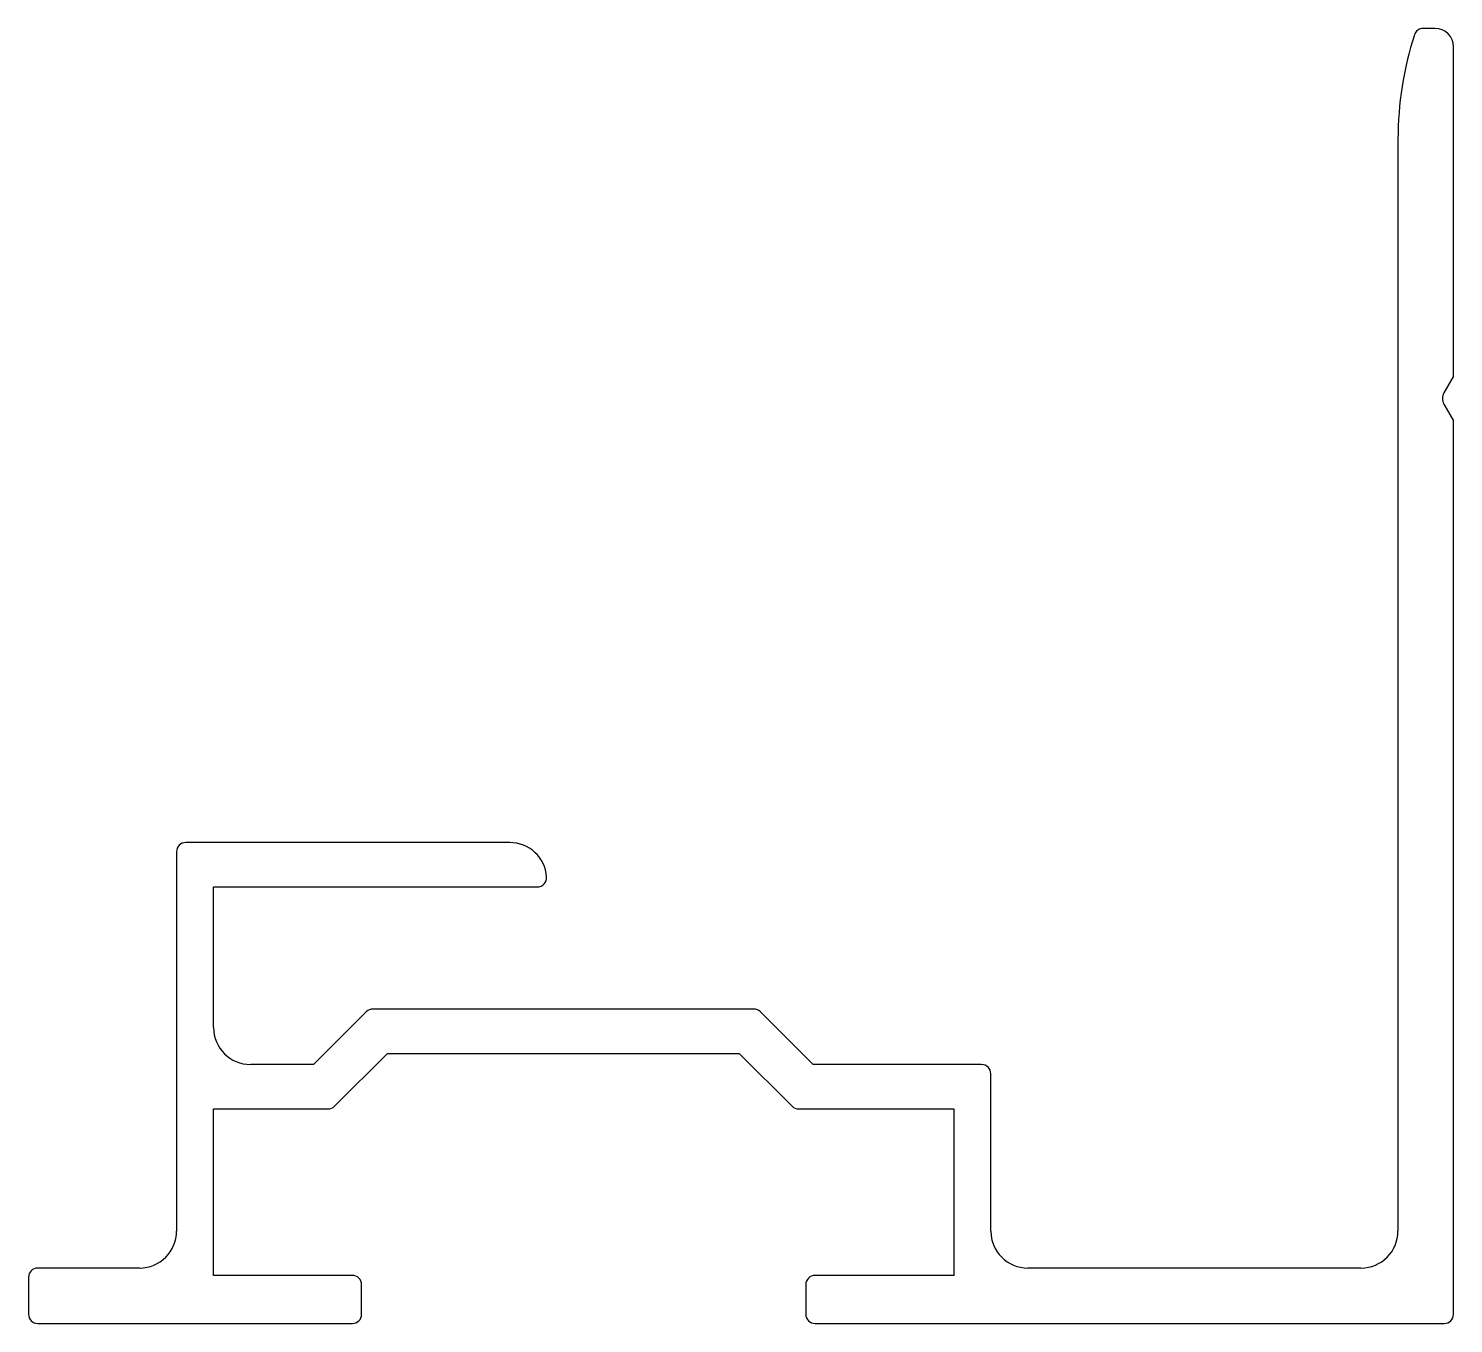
# Model space of a CAD drawing. Extents: x 2438.1 to 2476.6, y 1402.2 to 1437.2.
import ezdxf

# ---------------------------------------------------------------- set-up
doc = ezdxf.new("R2010")
doc.units = 0
doc.layers.get('0').update_dxf_attribs({"linetype": 'CONTINUOUS'})

msp = doc.modelspace()

# ---------------------------------------------------------------- linework, layer by layer
for p, q in [((2476.09, 1437.231), (2475.77, 1437.231)), ((2476.59, 1427.831), (2476.59, 1436.731)), ((2475.09, 1434.231), (2475.09, 1404.731)), ((2476.59, 1427.831), (2476.33, 1427.381)), ((2476.33, 1427.081), (2476.59, 1426.631)), ((2476.59, 1402.481), (2476.59, 1426.631)), ((2442.09, 1414.981), (2442.09, 1404.731)), ((2451.09, 1415.231), (2442.34, 1415.231)), ((2443.09, 1410.231), (2443.09, 1414.031)), ((2443.09, 1414.031), (2451.838, 1414.031)), ((2447.217, 1410.658), (2445.79, 1409.231)), ((2457.686, 1410.731), (2447.393, 1410.731)), ((2459.29, 1409.231), (2457.863, 1410.658)), ((2446.36, 1408.104), (2447.787, 1409.531)), ((2447.787, 1409.531), (2457.293, 1409.531)), ((2457.293, 1409.531), (2458.719, 1408.104)), ((2445.79, 1409.231), (2444.09, 1409.231)), ((2463.84, 1409.231), (2459.29, 1409.231)), ((2464.09, 1404.731), (2464.09, 1408.981)), ((2443.09, 1403.531), (2443.09, 1408.031)), ((2443.09, 1408.031), (2446.183, 1408.031)), ((2458.896, 1408.031), (2463.09, 1408.031)), ((2463.09, 1408.031), (2463.09, 1403.531)), ((2441.09, 1403.731), (2438.34, 1403.731)), ((2474.09, 1403.731), (2465.09, 1403.731)), ((2438.09, 1403.481), (2438.09, 1402.481)), ((2446.84, 1403.531), (2443.09, 1403.531)), ((2463.09, 1403.531), (2459.34, 1403.531)), ((2447.09, 1402.481), (2447.09, 1403.281)), ((2459.09, 1403.281), (2459.09, 1402.481)), ((2438.34, 1402.231), (2446.84, 1402.231)), ((2459.34, 1402.231), (2476.34, 1402.231))]:
    msp.add_line(p, q)
for centre, radius, start, end in [((2475.77, 1436.981), 0.25, 90, 162.2084), ((2476.09, 1436.731), 0.5, 0, 90), ((2484.34, 1434.231), 9.25, 162.2084, 180), ((2476.59, 1427.231), 0.3, 150, 210), ((2442.34, 1414.981), 0.25, 90, 180), ((2451.09, 1414.231), 1, 3.8226, 90), ((2451.838, 1414.281), 0.25, 270, 3.8226), ((2447.393, 1410.481), 0.25, 90, 135), ((2457.686, 1410.481), 0.25, 45, 90), ((2444.09, 1410.231), 1, 180, 270), ((2463.84, 1408.981), 0.25, 0, 90), ((2446.183, 1408.281), 0.25, 270, 315), ((2458.896, 1408.281), 0.25, 225, 270), ((2441.09, 1404.731), 1, 270, 0), ((2465.09, 1404.731), 1, 180, 270), ((2474.09, 1404.731), 1, 270, 0), ((2438.34, 1403.481), 0.25, 90, 180), ((2446.84, 1403.281), 0.25, 0, 90), ((2459.34, 1403.281), 0.25, 90, 180), ((2438.34, 1402.481), 0.25, 180, 270), ((2446.84, 1402.481), 0.25, 270, 0), ((2459.34, 1402.481), 0.25, 180, 270), ((2476.34, 1402.481), 0.25, 270, 0)]:
    msp.add_arc(centre, radius, start, end)

doc.saveas('drawing.dxf')
